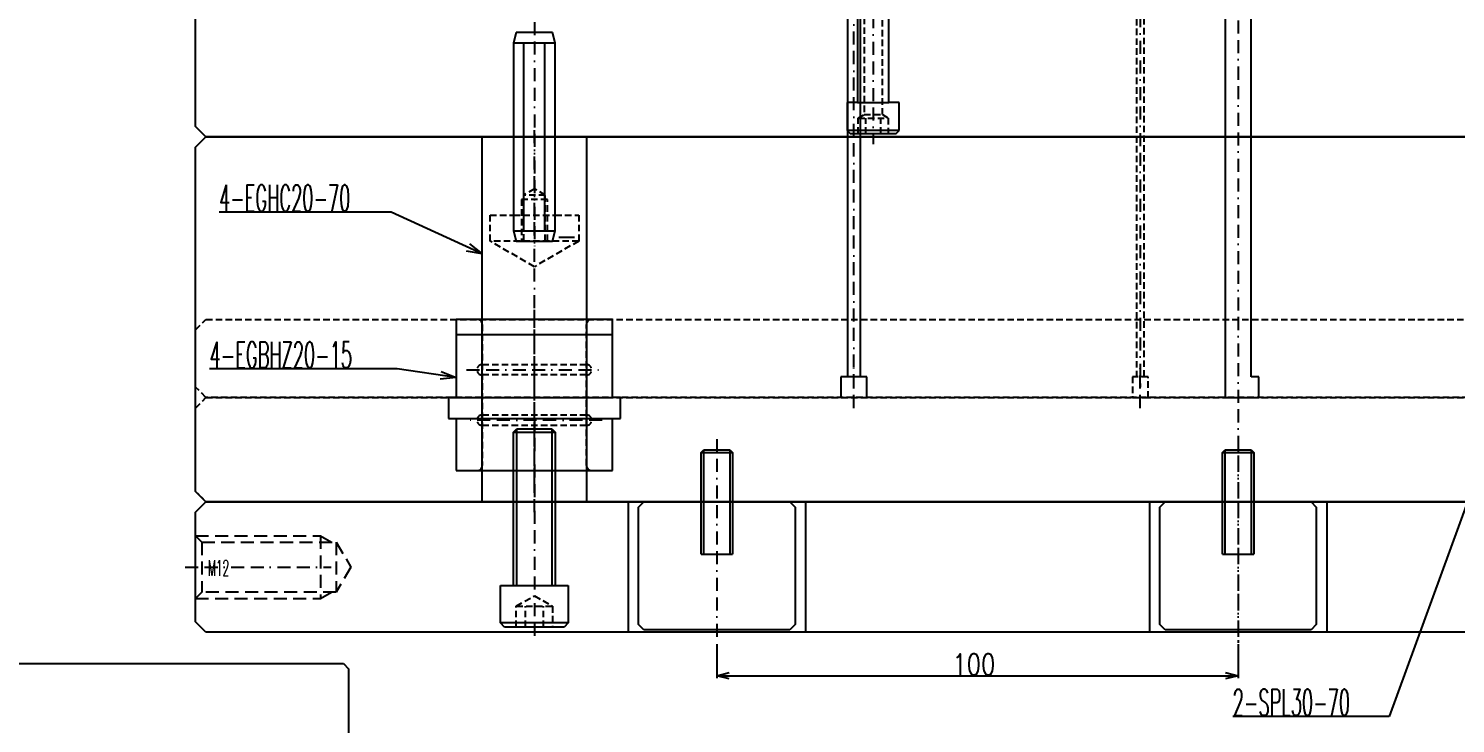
# Model space of a CAD drawing. Extents: x -430 to 437, y -440 to 538.
# Drawn here: x -15.7 to 258, y 54.9 to 188.2 of the extents above; entities that cross this region are included whole.
import ezdxf

# ---------------------------------------------------------------- set-up
doc = ezdxf.new("R2010")
doc.units = 0
for name, pattern in [('BORDER', [8.75, 2.5, -1.25, 2.5, -1.25, 0, -1.25]), ('DASHED', [3.75, 2.5, -1.25]), ('HIDDEN', [1.875, 1.25, -0.625])]:
    doc.linetypes.add(name, pattern=pattern)
for name, color, linetype in [('1', 7, 'CONTINUOUS'), ('102', 7, 'CONTINUOUS'), ('103', 7, 'CONTINUOUS'), ('13', 7, 'CONTINUOUS'), ('136', 7, 'CONTINUOUS'), ('14', 7, 'CONTINUOUS'), ('21', 7, 'CONTINUOUS')]:
    doc.layers.add(name, color=color, linetype=linetype)
doc.styles.add('EXCESS_STANDARD', font='txt', dxfattribs={"height": 0.2, "bigfont": 'BIGFONT'})
doc.dimstyles.new('ISO-25', dxfattribs={"dimtxt": 4, "dimasz": 2.4, "dimexe": 0.18, "dimexo": 0.3, "dimgap": 0.2, "dimtad": 1, "dimtih": 1, "dimtoh": 1, "dimzin": 12, "dimcen": 0.09, "dimazin": 3, "dimtfac": 0.5, "dimtofl": 0, "dimtmove": 0, "dimatfit": 3})

# ---------------------------------------------------------------- blocks, each defined once
blk = doc.blocks.new('*D64')
at = {"layer": '136', "color": 50, "linetype": 'CONTINUOUS'}
for p, q in [((116.33, 70.13), (116.33, 63.6)), ((216.33, 70.13), (216.33, 63.6)), ((116.33, 64.1), (118.73, 64.7)), ((118.73, 63.5), (116.33, 64.1)), ((116.33, 64.1), (216.33, 64.1)), ((213.93, 64.7), (216.33, 64.1)), ((216.33, 64.1), (213.93, 63.5))]:
    blk.add_line(p, q, dxfattribs=at)
at = {"layer": '136', "color": 7, "linetype": 'CONTINUOUS', "style": 'EXCESS_STANDARD', "width": 0.8}
blk.add_text('100', height=4, dxfattribs=at).set_placement((161.53, 64.3))

msp = doc.modelspace()

# ---------------------------------------------------------------- linework, layer by layer
at = {"layer": '1', "color": 141, "linetype": 'BORDER'}
for p, q in [((216.3318, 384.4258), (216.3318, 70.4258)), ((197.5568, 238.9158), (197.5568, 119.4258)), ((142.6298, 119.4258), (142.6298, 237.4398)), ((142.6298, 115.4258), (142.6298, 123.4258)), ((197.5568, 115.4258), (197.5568, 123.4258)), ((116.3318, 109.4258), (116.3318, 70.4258)), ((216.3318, 109.4258), (216.3318, 70.4258))]:
    msp.add_line(p, q, dxfattribs=at)
at = {"layer": '1', "color": 7, "linetype": 'CONTINUOUS'}
for p, q in [((16.3318, 169.4258), (16.3318, 235.4258)), ((18.3318, 167.4258), (16.3318, 169.4258)), ((16.3318, 165.4258), (18.3318, 167.4258)), ((18.3318, 167.4258), (414.3318, 167.4258)), ((414.3318, 167.4258), (18.3318, 167.4258)), ((16.3318, 99.4258), (16.3318, 165.4258)), ((18.3318, 97.4258), (16.3318, 99.4258)), ((16.3318, 95.4258), (18.3318, 97.4258)), ((18.3318, 97.4258), (414.3318, 97.4258)), ((414.3318, 97.4258), (18.3318, 97.4258)), ((99.3318, 97.4258), (99.3318, 72.4258)), ((101.3318, 96.4258), (102.3318, 97.4258)), ((101.3318, 73.9258), (101.3318, 96.4258)), ((102.3318, 97.4258), (130.3318, 97.4258)), ((130.3318, 97.4258), (131.3318, 96.4258)), ((131.3318, 96.4258), (131.3318, 73.9258)), ((133.3318, 97.4258), (133.3318, 72.4258)), ((199.3318, 97.4258), (199.3318, 72.4258)), ((201.3318, 96.4258), (202.3318, 97.4258)), ((201.3318, 73.9258), (201.3318, 96.4258)), ((202.3318, 97.4258), (230.3318, 97.4258)), ((230.3318, 97.4258), (231.3318, 96.4258)), ((231.3318, 96.4258), (231.3318, 73.9258)), ((233.3318, 97.4258), (233.3318, 72.4258)), ((16.3318, 74.4258), (16.3318, 95.4258)), ((18.3318, 72.4258), (16.3318, 74.4258)), ((102.3318, 72.9258), (101.3318, 73.9258)), ((131.3318, 73.9258), (130.3318, 72.9258)), ((202.3318, 72.9258), (201.3318, 73.9258)), ((231.3318, 73.9258), (230.3318, 72.9258)), ((414.3318, 72.4258), (18.3318, 72.4258)), ((130.3318, 72.9258), (102.3318, 72.9258)), ((230.3318, 72.9258), (202.3318, 72.9258))]:
    msp.add_line(p, q, dxfattribs=at)
at = {"layer": '1', "color": 121, "linetype": 'CONTINUOUS'}
for p, q in [((141.3798, 235.4398), (141.3798, 121.4258)), ((143.8798, 121.4258), (143.8798, 235.4398)), ((218.8318, 121.4258), (218.8318, 225.4258)), ((213.8318, 222.4258), (213.8318, 117.4258)), ((145.1298, 121.4258), (140.1298, 121.4258)), ((140.1298, 121.4258), (140.1298, 117.4258)), ((145.1298, 117.4258), (145.1298, 121.4258)), ((220.3318, 121.4258), (218.8318, 121.4258)), ((220.3318, 117.4258), (220.3318, 121.4258)), ((213.8318, 117.4258), (220.3318, 117.4258))]:
    msp.add_line(p, q, dxfattribs=at)
at = {"layer": '1', "color": 30, "linetype": 'HIDDEN'}
for p, q in [((196.8068, 236.9158), (196.8068, 121.4258)), ((198.3068, 121.4258), (198.3068, 236.9158)), ((199.0568, 121.4258), (196.0568, 121.4258)), ((196.0568, 121.4258), (196.0568, 117.4258)), ((199.0568, 117.4258), (199.0568, 121.4258)), ((196.0568, 117.4258), (199.0568, 117.4258))]:
    msp.add_line(p, q, dxfattribs=at)
at = {"layer": '1', "color": 231, "linetype": 'CONTINUOUS'}
msp.add_line((89.0548, 148.0893), (86.0548, 148.0893), dxfattribs=at)
at = {"layer": '1', "color": 7, "linetype": 'HIDDEN'}
for p, q in [((16.3318, 130.4258), (18.3318, 132.4258)), ((18.3318, 132.4258), (414.3318, 132.4258)), ((16.3318, 119.4258), (16.3318, 130.4258)), ((18.3318, 117.4258), (16.3318, 119.4258)), ((16.3318, 115.4258), (18.3318, 117.4258)), ((16.3318, 99.4258), (16.3318, 115.4258)), ((18.3318, 117.4258), (414.3318, 117.4258)), ((414.3318, 117.4258), (18.3318, 117.4258)), ((18.3318, 97.4258), (16.3318, 99.4258)), ((414.3318, 97.4258), (18.3318, 97.4258))]:
    msp.add_line(p, q, dxfattribs=at)
at = {"layer": '102', "color": 7, "linetype": 'DASHED'}
for p, q in [((16.3318, 90.9258), (40.3318, 90.9258)), ((16.3318, 90.9258), (17.5318, 89.7258)), ((40.3318, 90.9258), (42.4103, 89.7258)), ((40.3318, 90.9258), (40.3318, 78.9258)), ((17.5318, 89.7258), (17.5318, 80.1258)), ((17.5318, 89.7258), (43.3318, 89.7258)), ((43.3318, 89.7258), (43.3318, 80.1258)), ((43.3318, 89.7258), (46.1031, 84.9258)), ((46.1031, 84.9258), (43.3318, 80.1258)), ((17.5318, 80.1258), (16.3318, 78.9258)), ((43.3318, 80.1258), (17.5318, 80.1258)), ((40.3318, 78.9258), (42.4103, 80.1258)), ((16.3318, 78.9258), (40.3318, 78.9258))]:
    msp.add_line(p, q, dxfattribs=at)
at = {"layer": '102', "color": 141, "linetype": 'BORDER'}
msp.add_line((14.3318, 84.9258), (42.3318, 84.9258), dxfattribs=at)
at = {"layer": '13', "color": 141, "linetype": 'BORDER'}
for p, q in [((81.3318, 189.4258), (81.3318, 145.4258)), ((81.3318, 95.4258), (81.3318, 169.4258)), ((81.3318, 101.4258), (81.3318, 134.4258)), ((68.3318, 122.7591), (94.3318, 122.7591)), ((94.3318, 113.0924), (68.3318, 113.0924)), ((81.3318, 113.4258), (81.3318, 71.4258))]:
    msp.add_line(p, q, dxfattribs=at)
at = {"layer": '13', "color": 7, "linetype": 'CONTINUOUS'}
for p, q in [((77.8677, 187.4258), (77.3318, 185.4258)), ((84.7959, 187.4258), (77.8677, 187.4258)), ((85.3318, 185.4258), (84.7959, 187.4258)), ((77.3318, 185.4258), (77.3318, 149.4258)), ((77.3318, 185.4258), (85.3318, 185.4258)), ((79.3318, 149.4258), (79.3318, 185.4258)), ((83.3318, 149.4258), (83.3318, 185.4258)), ((85.3318, 149.4258), (85.3318, 185.4258)), ((71.3318, 97.4258), (71.3318, 167.4258)), ((71.3318, 167.4258), (91.3318, 167.4258)), ((91.3318, 167.4258), (91.3318, 97.4258)), ((77.3318, 149.4258), (77.8677, 147.4258)), ((77.3318, 149.4258), (85.3318, 149.4258)), ((84.7959, 147.4258), (85.3318, 149.4258)), ((77.8677, 147.4258), (84.7959, 147.4258)), ((96.3318, 132.4258), (66.3318, 132.4258)), ((66.3318, 132.4258), (66.3318, 117.4258)), ((96.3318, 117.4258), (96.3318, 132.4258)), ((66.3318, 117.4258), (64.8318, 117.4258)), ((64.8318, 117.4258), (64.8318, 113.4258)), ((66.3318, 117.4258), (96.3318, 117.4258)), ((97.8318, 117.4258), (96.3318, 117.4258)), ((97.8318, 113.4258), (97.8318, 117.4258)), ((64.8318, 113.4258), (66.3318, 113.4258)), ((66.3318, 113.4258), (96.3318, 113.4258)), ((66.3318, 113.4258), (66.3318, 103.4258)), ((96.3318, 103.4258), (96.3318, 113.4258)), ((96.3318, 113.4258), (97.8318, 113.4258)), ((77.3318, 110.8008), (77.9568, 111.4258)), ((77.3318, 81.4258), (77.3318, 110.8008)), ((77.3318, 110.8008), (85.3318, 110.8008)), ((77.9568, 111.4258), (84.7068, 111.4258)), ((84.7068, 111.4258), (85.3318, 110.8008)), ((85.3318, 110.8008), (85.3318, 81.4258)), ((113.3318, 106.9258), (113.8318, 107.4258)), ((113.3318, 87.4258), (113.3318, 106.9258)), ((113.3318, 106.9258), (119.3318, 106.9258)), ((113.8318, 107.4258), (118.8318, 107.4258)), ((118.8318, 107.4258), (119.3318, 106.9258)), ((119.3318, 106.9258), (119.3318, 87.4258)), ((213.3318, 106.9258), (213.8318, 107.4258)), ((213.3318, 87.4258), (213.3318, 106.9258)), ((213.3318, 106.9258), (219.3318, 106.9258)), ((213.8318, 107.4258), (218.8318, 107.4258)), ((218.8318, 107.4258), (219.3318, 106.9258)), ((219.3318, 106.9258), (219.3318, 87.4258)), ((66.3318, 103.4258), (96.3318, 103.4258)), ((91.3318, 97.4258), (71.3318, 97.4258)), ((113.3318, 87.4258), (119.3318, 87.4258)), ((213.3318, 87.4258), (219.3318, 87.4258)), ((74.8318, 74.2258), (74.8318, 81.4258)), ((74.8318, 81.4258), (77.3318, 81.4258)), ((77.3318, 81.4258), (85.3318, 81.4258)), ((85.3318, 81.4258), (87.8318, 81.4258)), ((87.8318, 81.4258), (87.8318, 74.2258)), ((75.6318, 73.4258), (74.8318, 74.2258)), ((87.8318, 74.2258), (74.8318, 74.2258)), ((87.8318, 74.2258), (87.0318, 73.4258)), ((87.0318, 73.4258), (75.6318, 73.4258))]:
    msp.add_line(p, q, dxfattribs=at)
at = {"layer": '13', "color": 141, "linetype": 'HIDDEN'}
for p, q in [((77.3318, 167.4258), (77.3318, 152.4258)), ((85.3318, 152.4258), (85.3318, 167.4258)), ((81.3318, 157.4382), (79.2318, 156.2258)), ((83.4318, 156.2258), (79.2318, 156.2258)), ((79.2318, 156.2258), (79.2318, 147.4258)), ((83.4318, 156.2258), (81.3318, 157.4382)), ((83.4318, 147.4258), (83.4318, 156.2258)), ((83.8318, 155.4258), (78.8318, 155.4258)), ((78.8318, 155.4258), (78.8318, 147.4258)), ((83.8318, 147.4258), (83.8318, 155.4258)), ((72.8318, 147.4258), (72.8318, 152.4258)), ((72.8318, 152.4258), (77.3318, 152.4258)), ((77.3318, 152.4258), (85.3318, 152.4258)), ((85.3318, 152.4258), (89.8318, 152.4258)), ((89.8318, 152.4258), (89.8318, 147.4258)), ((89.8318, 147.4258), (72.8318, 147.4258)), ((81.3318, 142.5183), (72.8318, 147.4258)), ((89.8318, 147.4258), (81.3318, 142.5183)), ((71.3318, 131.4258), (71.3318, 104.4258)), ((91.3318, 104.4258), (91.3318, 131.4258)), ((71.3318, 123.7591), (91.3318, 123.7591)), ((91.3318, 121.7591), (71.3318, 121.7591)), ((71.3318, 114.0924), (91.3318, 114.0924)), ((91.3318, 112.0924), (71.3318, 112.0924)), ((77.8677, 77.4258), (81.3318, 79.4258)), ((81.3318, 79.4258), (84.7959, 77.4258)), ((77.8677, 77.4258), (84.7959, 77.4258)), ((77.8677, 73.4258), (77.8677, 77.4258)), ((79.5998, 73.4258), (79.5998, 77.4258)), ((83.0639, 73.4258), (83.0639, 77.4258)), ((84.7959, 77.4258), (84.7959, 73.4258))]:
    msp.add_line(p, q, dxfattribs=at)
at = {"layer": '13', "color": 141, "linetype": 'CONTINUOUS'}
msp.add_line((96.3318, 129.4258), (66.3318, 129.4258), dxfattribs=at)
at = {"layer": '13', "color": 150, "linetype": 'CONTINUOUS'}
for p, q in [((77.9568, 81.4258), (77.9568, 111.4258)), ((84.7068, 111.4258), (84.7068, 81.4258)), ((113.8318, 87.4258), (113.8318, 107.4258)), ((118.8318, 107.4258), (118.8318, 87.4258)), ((213.8318, 87.4258), (213.8318, 107.4258)), ((218.8318, 107.4258), (218.8318, 87.4258))]:
    msp.add_line(p, q, dxfattribs=at)
at = {"layer": '13', "color": 141, "linetype": 'HIDDEN'}
for centre, start, end in [((70.3318, 131.4258), 0, 90), ((92.3318, 131.4258), 90, 180), ((71.3318, 122.7591), 90, 270), ((91.3318, 122.7591), 270, 90), ((71.3318, 113.0924), 90, 270), ((91.3318, 113.0924), 270, 90), ((70.3318, 104.4258), 270, 0), ((92.3318, 104.4258), 180, 270)]:
    msp.add_arc(centre, 1, start, end, dxfattribs=at)
at = {"layer": '136', "color": 50, "linetype": 'CONTINUOUS'}
for p, q in [((53.8498, 152.9842), (20.8498, 152.9842)), ((71.3318, 144.9527), (53.8498, 152.9842)), ((71.3318, 144.9527), (68.2927, 145.5236)), ((68.9189, 146.8866), (71.3318, 144.9527)), ((55.0309, 122.9233), (19.0309, 122.9233)), ((66.3318, 121.2697), (55.0309, 122.9233)), ((66.3318, 121.2697), (63.2549, 120.962)), ((63.472, 122.4462), (66.3318, 121.2697)), ((-29.6122, 66.432), (44.6888, 66.432)), ((44.6888, 66.432), (45.6888, 65.432)), ((45.6888, 65.432), (45.6888, 18.3611))]:
    msp.add_line(p, q, dxfattribs=at)
at = {"layer": '14', "color": 141, "linetype": 'BORDER'}
msp.add_line((146.3318, 221.0258), (146.3318, 166.0258), dxfattribs=at)
at = {"layer": '14', "color": 7, "linetype": 'CONTINUOUS'}
for p, q in [((143.3318, 218.5258), (143.3318, 174.0258)), ((149.3318, 174.0258), (149.3318, 218.5258)), ((143.3318, 174.0258), (141.3318, 174.0258)), ((141.3318, 174.0258), (141.3318, 168.6258)), ((143.3318, 174.0258), (149.3318, 174.0258)), ((151.3318, 174.0258), (149.3318, 174.0258)), ((151.3318, 168.6258), (151.3318, 174.0258)), ((151.3318, 168.6258), (141.3318, 168.6258)), ((141.3318, 168.6258), (141.9318, 168.0258)), ((141.9318, 168.0258), (150.7318, 168.0258)), ((150.7318, 168.0258), (151.3318, 168.6258))]:
    msp.add_line(p, q, dxfattribs=at)
at = {"layer": '14', "color": 141, "linetype": 'HIDDEN'}
for p, q in [((144.5818, 194.0258), (144.5818, 171.6821)), ((148.0818, 171.6821), (148.0818, 194.0258)), ((143.4451, 171.0258), (144.5818, 171.6821)), ((143.4451, 171.0258), (149.2186, 171.0258)), ((143.4451, 168.0258), (143.4451, 171.0258)), ((144.5818, 171.6821), (148.0818, 171.6821)), ((144.8885, 168.0258), (144.8885, 171.0258)), ((147.7752, 168.0258), (147.7752, 171.0258)), ((148.0818, 171.6821), (149.2186, 171.0258)), ((149.2186, 171.0258), (149.2186, 168.0258))]:
    msp.add_line(p, q, dxfattribs=at)
at = {"layer": '21', "color": 50, "linetype": 'CONTINUOUS'}
for p, q in [((260.3318, 97.4258), (245.2893, 56.2984)), ((245.2893, 56.2984), (215.2893, 56.2984))]:
    msp.add_line(p, q, dxfattribs=at)

# ---------------------------------------------------------------- texts
at = {"layer": '103', "color": 7, "linetype": 'CONTINUOUS', "style": 'EXCESS_STANDARD', "width": 0.5}
msp.add_text(' M12', height=3, dxfattribs=at).set_placement((17.3364, 83.2578))
at = {"layer": '136', "color": 7, "linetype": 'CONTINUOUS', "style": 'EXCESS_STANDARD', "width": 0.5}
for s, p in [('4-EGHC20-70', (20.8498, 153.1842)), ('4-EGBHZ20-15', (19.0309, 123.1233))]:
    msp.add_text(s, height=5, dxfattribs=at).set_placement(p)
at = {"layer": '21', "color": 7, "linetype": 'CONTINUOUS', "style": 'EXCESS_STANDARD', "width": 0.5}
msp.add_text('2-SPL30-70', height=5, dxfattribs=at).set_placement((215.2893, 56.4984))

# ---------------------------------------------------------------- dimensions: what is measured, and where the dimension line sits
at = {"layer": '136'}
dim = msp.add_linear_dim(base=(216.3318, 64.0953), p1=(116.3318, 70.4258), p2=(216.3318, 70.4258), dimstyle='ISO-25', override={"dimtxt": 2, "dimasz": 2.4, "dimdec": 2, "dimzin": 0, "dimtol": 0, "dimlim": 0, "dimtdec": 3, "dimtzin": 8}, dxfattribs=at)
dim.commit()
dim.dimension.update_dxf_attribs({"geometry": '*D64', "text_midpoint": (166.3318, 66.2953), "dimtype": 128})

doc.saveas('drawing.dxf')
